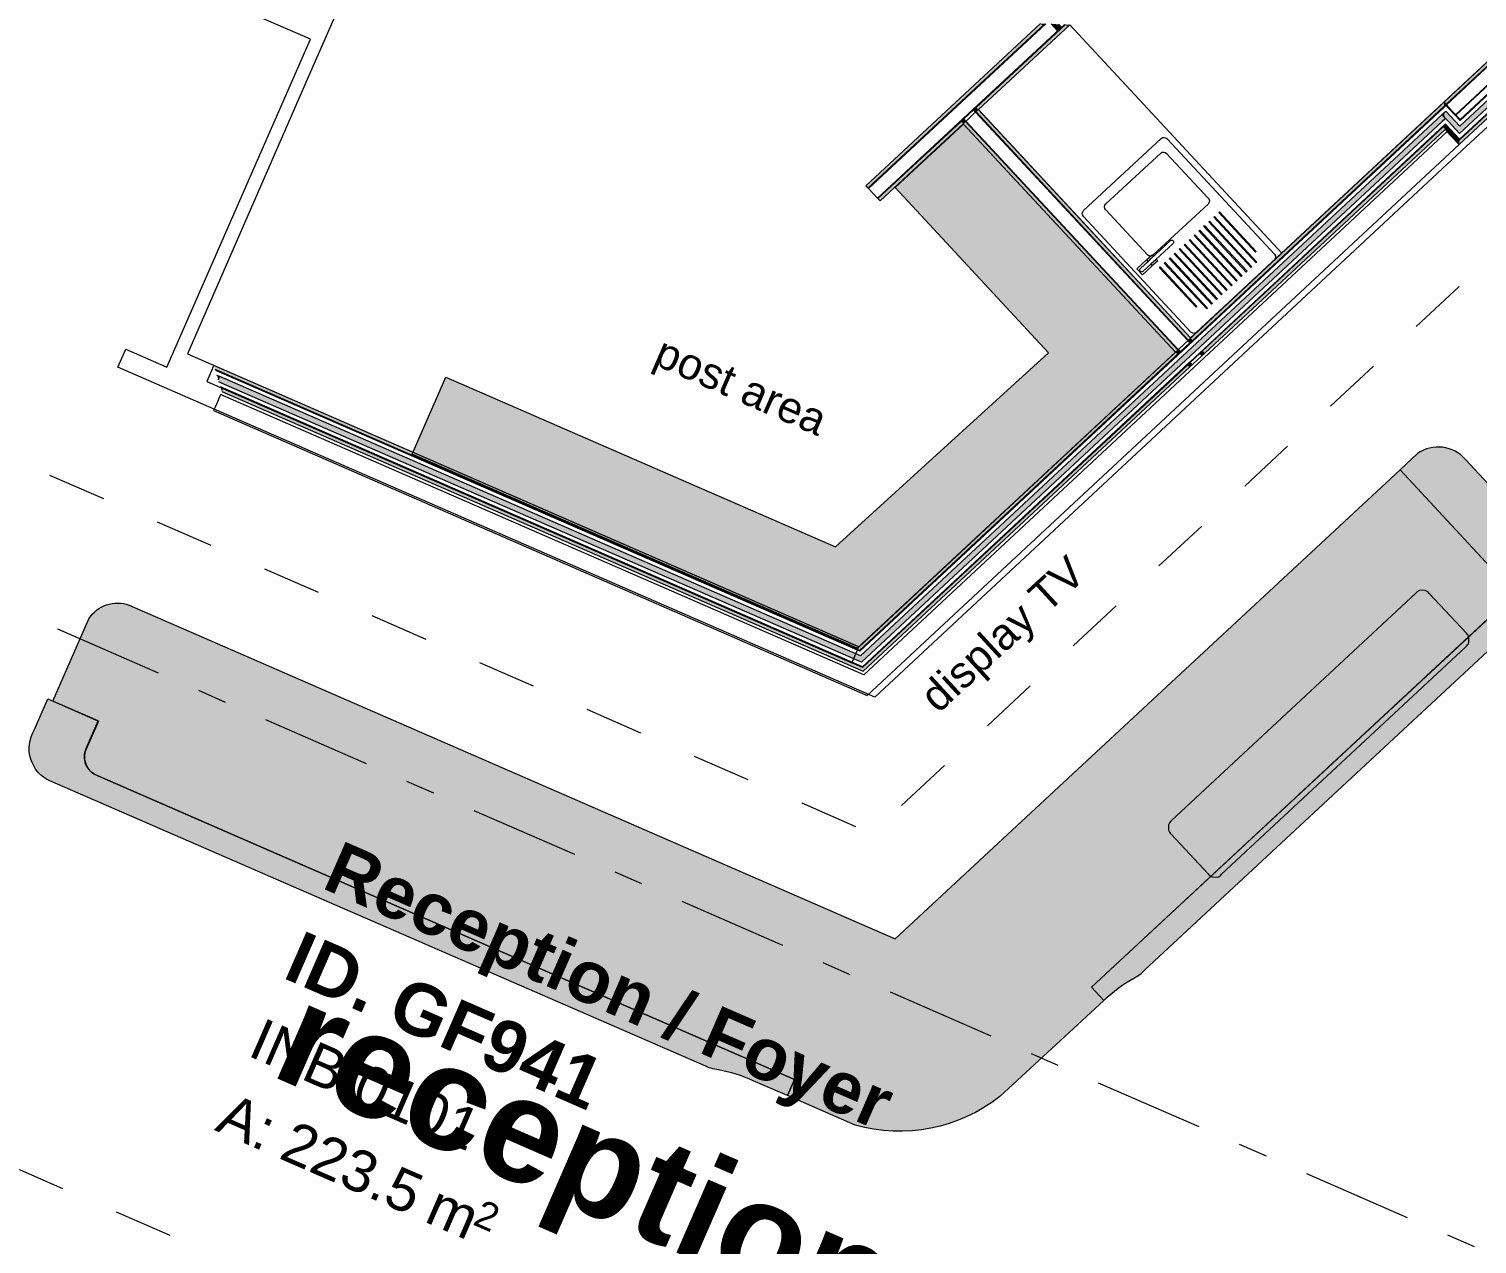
# Model space of a CAD drawing. Header units: millimetres. Extents: x -99530 to 1067232, y -97212 to 137997.
# Drawn here: x -16726 to -9752, y -25093 to -19242 of the extents above; entities that cross this region are included whole.
import ezdxf
from ezdxf.enums import TextEntityAlignment as Align

# ---------------------------------------------------------------- set-up
doc = ezdxf.new("R2010")
doc.units = ezdxf.units.MM
doc.header["$MEASUREMENT"] = 0
doc.linetypes.add('Dashed', pattern=[564.444447, 282.222223, -282.222223])
doc.linetypes.add('Double Dashed', pattern=[1093.611073, 529.166651, -211.666656, 141.111112, -211.666656])
for name, color, linetype in [('A-25-M_Wall_Int', 7, 'Continuous'), ('A-95-MC_Marker_Section_P2.Marker', 7, 'Continuous'), ('New_A-05-M_Gross_Int_Circulation', 7, 'Continuous'), ('New_A-05-M_Gross_Int_Pooled_Spaces', 7, 'Continuous'), ('New_A-15-MG_Structural_Grid_Phase_2', 7, 'Continuous'), ('New_A-25-M_Wall_Int', 7, 'Continuous'), ('New_A-35-M_FFE_Sanitary', 7, 'Continuous'), ('New_A-95-D_Dim_Grid.Dim', 7, 'Continuous')]:
    doc.layers.add(name, color=color, linetype=linetype)
for name, color, linetype, lineweight in [('A-25-M_Wall_Int_Pen_No__1', 7, 'Continuous', 13), ('A-25-M_Wall_Int_Pen_No__87', 8, 'Continuous', 20), ('A-95-MC_Marker_Section_P2.Marker_Pen_No__1', 7, 'Continuous', 13), ('New_A-25-M_Wall_Int_Pen_No__1', 7, 'Continuous', 13), ('New_A-35-M_FFE_Fixed_Pen_No__1', 7, 'Continuous', 13), ('New_A-35-M_FFE_Fixed_Pen_No__99', 255, 'Continuous', 13), ('New_A-35-M_FFE_Sanitary_Pen_No__4', 7, 'Continuous', 20), ('New_A-95-D_Dim_Grid.Dim_Pen_No__4', 7, 'Continuous', 20), ('New_A-95-H_Fill_Plan.Fill#1_Pen_No__19', 255, 'Continuous', 0), ('New_A-95-P_Drawing_Pen_No__1', 7, 'Continuous', 13), ('New_A-95-P_Text_1_50_GA_Pen_No__1', 7, 'Continuous', 13), ('New_ArchiCAD Zone Stamps_Pen_No__6', 7, 'Continuous', 35), ('New_ArchiCAD Zone Stamps_Pen_No__9', 7, 'Continuous', 13)]:
    doc.layers.add(name, color=color, linetype=linetype, lineweight=lineweight)
for name, color, linetype, lineweight, true_color in [('A-25-M_Wall_Int_Pen_No__107', 7, 'Continuous', 15, 0xa6a6a6), ('New_A-05-M_Gross_Int_Circulation_Pen_No__74', 7, 'Continuous', 20, 0x606060), ('New_A-05-M_Gross_Int_Pooled_Spaces_Pen_No__74', 7, 'Continuous', 20, 0x606060), ('New_A-15-MG_Structural_Grid_Phase_2_Pen_No__222', 7, 'Continuous', 13, 0x65af33), ('New_A-25-M_Wall_Int_Pen_No__107', 7, 'Continuous', 15, 0xa6a6a6), ('New_A-95-H_Fill_Plan.Fill#1_Pen_No__61', 7, 'Continuous', 20, 0x6a6a6a), ('New_A-95-P_Text_1_50_GA_Pen_No__61', 7, 'Continuous', 20, 0x6a6a6a)]:
    doc.layers.add(name, color=color, linetype=linetype, lineweight=lineweight, true_color=true_color)
doc.styles.add('GENERATED_STYLE_1', font='')
doc.styles.add('GENERATED_STYLE_2', font='')
doc.styles.add('GENERATED_STYLE_3', font='')
doc.styles.add('GENERATED_STYLE_4', font='')
doc.styles.get('GENERATED_STYLE_1').set_extended_font_data('Arial', bold=True)
doc.styles.get('GENERATED_STYLE_2').set_extended_font_data('Swis721 BT', bold=True)
doc.styles.get('GENERATED_STYLE_3').set_extended_font_data('Arial')
doc.styles.get('GENERATED_STYLE_4').set_extended_font_data('Swis721 BT')
doc.dimstyles.new('GENERATED_STYLE__5', dxfattribs={"dimtxt": 300, "dimasz": 95, "dimexe": 0.18, "dimexo": 0, "dimgap": 0.09, "dimtad": 1, "dimdec": 0, "dimzin": 0, "dimdsep": 46, "dimtxsty": 'GENERATED_STYLE_4', "dimblk": 'ARROWHEAD_2', "dimblk1": 'ARROWHEAD_2', "dimblk2": 'ARROWHEAD_2', "dimcen": 0.09, "dimclrd": 7, "dimclre": 7, "dimclrt": 7, "dimadec": 0, "dimazin": 0, "dimtfac": 1, "dimtdec": 4, "dimtmove": 0, "dimatfit": 3, "dimfxl": 1, "dimtolj": 1, "dimtzin": 0, "dimarcsym": 0})

# ---------------------------------------------------------------- blocks, each defined once
blk = doc.blocks.new('Reception _ Foyer_INB 0101_83_2', base_point=(-14362.8, -24718.3))
at = {"layer": 'New_A-05-M_Gross_Int_Circulation_Pen_No__74', "linetype": 'Continuous'}
for p, q in [((-7323.2, -17498.7), (-9801.7, -19806.1)), ((-15370, -19290.5), (-17315.8, -18445.6)), ((-16061.1, -20870.3), (-15370, -19290.5)), ((-9801.7, -19806.1), (-12651.7, -22459.5)), ((-16297.1, -20869.9), (-16259.6, -20783.7)), ((-16259.6, -20783.7), (-16061.1, -20870.3)), ((-12651.7, -22459.5), (-16297.1, -20869.9))]:
    blk.add_line(p, q, dxfattribs=at)
at = {"layer": 'New_ArchiCAD Zone Stamps_Pen_No__6'}
for tag, height, style, p in [('ROOM_NAME', 250, 'GENERATED_STYLE_1', (-15222, -23147.2)), ('zoneNameLine2', 250, 'GENERATED_STYLE_1', (-15410.4, -23579.3)), ('ROOM_NUMBER', 200, 'GENERATED_STYLE_3', (-15598.9, -24000)), ('measuredAreaCode', 200, 'GENERATED_STYLE_3', (-15755.9, -24360.1)), ('DUMMY_649', 200, 'GENERATED_STYLE_3', (-15448.5, -24494.2)), ('DUMMY_650', 200, 'GENERATED_STYLE_3', (-14819.3, -24768.5)), ('DUMMY_651', 133.3, 'GENERATED_STYLE_3', (-14540, -24875.1))]:
    blk.add_attdef(tag, text='', height=height, rotation=336.44041, dxfattribs=dict(at, style=style)).set_placement(p, align=Align.TOP_LEFT)
blk = doc.blocks.new('Pooled School Office_INB 0103_95_2', base_point=(-10644.5, -16459))
at = {"layer": 'New_A-05-M_Gross_Int_Pooled_Spaces_Pen_No__74', "linetype": 'Continuous'}
for p, q in [((-14178.2, -16717.5), (-15358.3, -19423.1)), ((-12727.8, -22216.9), (-7343.2, -17203.9)), ((-15358.2, -19423.1), (-15961.6, -20806.8)), ((-15358.3, -19423.1), (-15358.2, -19423.1)), ((-15961.6, -20806.8), (-12727.8, -22216.9))]:
    blk.add_line(p, q, dxfattribs=at)
at = {"layer": 'New_ArchiCAD Zone Stamps_Pen_No__9'}
for tag, height, style, p in [('ROOM_NAME', 250, 'GENERATED_STYLE_1', (-11765.5, -14773.7)), ('zoneNameLine2', 250, 'GENERATED_STYLE_1', (-11954, -15205.8)), ('ROOM_NUMBER', 200, 'GENERATED_STYLE_3', (-12142.4, -15626.6)), ('measuredAreaCode', 200, 'GENERATED_STYLE_3', (-12299.4, -15986.7)), ('DUMMY_649', 200, 'GENERATED_STYLE_3', (-11992, -16120.7)), ('DUMMY_650', 200, 'GENERATED_STYLE_3', (-11502.7, -16334.1)), ('DUMMY_651', 133.3, 'GENERATED_STYLE_3', (-11223.4, -16440.6))]:
    blk.add_attdef(tag, text='', height=height, rotation=336.44041, dxfattribs=dict(at, style=style)).set_placement(p, align=Align.TOP_LEFT)
blk = doc.blocks.new('*X1182')
at = {"layer": 'New_A-25-M_Wall_Int_Pen_No__107', "linetype": 'Continuous'}
blk.add_hatch(color=256, dxfattribs=at).paths.add_polyline_path([(-7411.9, -17453.9), (-9834.6, -19709.4), (-9835.9, -19744.8), (-7391, -17468.6)])
blk = doc.blocks.new('Wall_352_2', base_point=(-7359.4, -17491.1))
at = {"layer": 'New_A-25-M_Wall_Int_Pen_No__107', "linetype": 'Continuous'}
blk.add_hatch(color=256, dxfattribs=at).paths.add_polyline_path([(-7371.9, -17482.2), (-9837, -19777.3), (-9837.8, -19798.5), (-7359.4, -17491.1)])
at = {"layer": 'New_A-25-M_Wall_Int_Pen_No__107', "linetype": 'Continuous', "lineweight": 0, "true_color": 0x535353}
for points in [[(-7374.4, -17480.4), (-9836.9, -19773), (-9837, -19777.3), (-7371.9, -17482.2)], [(-7430.2, -17440.9), (-9833.5, -19678.3), (-9833.6, -19682.6), (-7427.7, -17442.7)]]:
    blk.add_hatch(color=251, dxfattribs=at).paths.add_polyline_path(points)
at = {"layer": 'New_A-25-M_Wall_Int_Pen_No__1', "linetype": 'Continuous'}
for p, q in [((-7371.9, -17482.2), (-9837, -19777.3)), ((-7374.4, -17480.4), (-9836.9, -19773)), ((-7391, -17468.6), (-9835.9, -19744.8)), ((-7411.9, -17453.9), (-9834.6, -19709.4)), ((-7427.7, -17442.7), (-9833.6, -19682.6))]:
    blk.add_line(p, q, dxfattribs=at)
at = {"layer": 'New_A-25-M_Wall_Int_Pen_No__1', "linetype": 'Continuous', "flags": 128}
for points in [[(-9837.8, -19798.5), (-7359.4, -17491.1)], [(-7430.2, -17440.9), (-9833.5, -19678.3)]]:
    blk.add_lwpolyline(points, dxfattribs=at)
at = {"layer": 'New_A-25-M_Wall_Int', "color": 250, "lineweight": 50, "true_color": 0x2a2a2a}
blk.add_blockref('*X1182', (0, 0), dxfattribs=at)
blk = doc.blocks.new('Wall_355_2', base_point=(-11136.4, -20870.8))
at = {"layer": 'New_A-25-M_Wall_Int_Pen_No__107', "linetype": 'Continuous', "lineweight": 0, "true_color": 0x535353}
for points in [[(-11142.1, -20739.9), (-12164.4, -19640.3), (-12166.6, -19642.3), (-11144.3, -20741.9)], [(-11191.2, -20785.5), (-12213.5, -19685.9), (-12215.7, -19688), (-11193.3, -20787.6)]]:
    blk.add_hatch(color=251, dxfattribs=at).paths.add_polyline_path(points)
at = {"layer": 'New_A-25-M_Wall_Int_Pen_No__107', "linetype": 'Continuous'}
for points in [[(-11131.1, -20729.7), (-12153.5, -19630.1), (-12164.4, -19640.3), (-11142.1, -20739.9)], [(-11193.3, -20787.6), (-12215.7, -19688), (-12226.7, -19698.2), (-11204.3, -20797.8)]]:
    blk.add_hatch(color=256, dxfattribs=at).paths.add_polyline_path(points)
at = {"layer": 'New_A-25-M_Wall_Int_Pen_No__1', "linetype": 'Continuous'}
for p, q in [((-11144.3, -20741.9), (-12166.6, -19642.3)), ((-11142.1, -20739.9), (-12164.4, -19640.3)), ((-11193.3, -20787.6), (-12215.7, -19688)), ((-11191.2, -20785.5), (-12213.5, -19685.9))]:
    blk.add_line(p, q, dxfattribs=at)
at = {"layer": 'New_A-25-M_Wall_Int_Pen_No__1', "linetype": 'Continuous', "flags": 128}
for points in [[(-12153.5, -19630.1), (-12226.7, -19698.2)], [(-11131.1, -20729.7), (-12153.5, -19630.1)], [(-12226.7, -19698.2), (-11204.3, -20797.8)], [(-11136.4, -20870.8), (-11063.2, -20802.7)]]:
    blk.add_lwpolyline(points, dxfattribs=at)
blk = doc.blocks.new('*X1233')
at = {"layer": 'New_A-25-M_Wall_Int_Pen_No__107', "linetype": 'Continuous'}
blk.add_hatch(color=256, dxfattribs=at).paths.add_polyline_path([(-11771.4, -19250.8), (-11753.1, -19233.8), (-11766.7, -19219.1), (-11802, -19217.8)])
blk = doc.blocks.new('Wall_386_2', base_point=(-12626.5, -20069.7))
at = {"layer": 'New_A-25-M_Wall_Int_Pen_No__107', "linetype": 'Continuous'}
for points in [[(-11854.3, -19215.9), (-11854.4, -19215.9), (-12694.5, -19996.4), (-12684.3, -20007.4), (-11844.1, -19226.9)], [(-12153.4, -19630.2), (-11724, -19231.3), (-11734.2, -19220.3), (-12163.6, -19619.2)], [(-11844.1, -19226.9), (-11833.2, -19216.7), (-11854.3, -19215.9)], [(-11734.2, -19220.3), (-11724, -19231.3), (-11713, -19221.1)], [(-12164.4, -19640.4), (-12153.4, -19630.2), (-12163.6, -19619.2), (-12174.6, -19629.4)], [(-12236.8, -19687.3), (-12636.7, -20058.7), (-12626.5, -20069.7), (-12226.6, -19698.2)], [(-12226.6, -19698.2), (-12215.6, -19688), (-12225.9, -19677), (-12236.8, -19687.3)]]:
    blk.add_hatch(color=256, dxfattribs=at).paths.add_polyline_path(points)
at = {"layer": 'New_A-25-M_Wall_Int_Pen_No__107', "linetype": 'Continuous', "lineweight": 0, "true_color": 0x535353}
for points in [[(-11833.1, -19216.7), (-11833.2, -19216.7), (-12684.3, -20007.4), (-12682.3, -20009.6), (-11831.1, -19218.9)], [(-12223.7, -19675), (-11736.4, -19222.3), (-11738.5, -19220.2), (-12225.7, -19672.8)], [(-11831.1, -19218.9), (-11828.9, -19216.8), (-11833.1, -19216.7)], [(-11736.4, -19222.3), (-11734.2, -19220.3), (-11738.5, -19220.2)], [(-12166.6, -19642.4), (-12164.4, -19640.4), (-12174.6, -19629.4), (-12176.8, -19631.4)], [(-12227.9, -19674.9), (-12638.7, -20056.5), (-12636.7, -20058.7), (-12225.9, -19677)], [(-12225.9, -19677), (-12223.7, -19675), (-12225.7, -19672.8), (-12227.9, -19674.9)], [(-12215.6, -19688), (-12213.4, -19686), (-12223.7, -19675), (-12225.9, -19677)]]:
    blk.add_hatch(color=251, dxfattribs=at).paths.add_polyline_path(points)
at = {"layer": 'New_A-25-M_Wall_Int_Pen_No__1', "linetype": 'Continuous'}
for p, q in [((-11833.2, -19216.7), (-12684.3, -20007.4)), ((-11828.9, -19216.8), (-12682.3, -20009.6)), ((-11738.5, -19220.2), (-12225.7, -19672.8)), ((-11734.2, -19220.3), (-12163.6, -19619.2)), ((-11771.4, -19250.8), (-11802, -19217.8)), ((-11753.1, -19233.8), (-11766.7, -19219.1)), ((-12176.8, -19631.4), (-12223.7, -19675)), ((-12166.6, -19642.4), (-12176.8, -19631.4)), ((-12163.6, -19619.2), (-12174.6, -19629.4)), ((-12164.4, -19640.4), (-12174.6, -19629.4)), ((-12227.9, -19674.9), (-12638.7, -20056.5)), ((-12236.8, -19687.3), (-12636.7, -20058.7)), ((-12225.9, -19677), (-12236.8, -19687.3)), ((-12225.7, -19672.8), (-12227.9, -19674.9)), ((-12225.9, -19677), (-12215.6, -19688)), ((-12213.4, -19686), (-12223.7, -19675))]:
    blk.add_line(p, q, dxfattribs=at)
at = {"layer": 'New_A-25-M_Wall_Int_Pen_No__1', "linetype": 'Continuous', "flags": 128}
for points in [[(-11854.4, -19215.9), (-12694.5, -19996.4)], [(-12153.4, -19630.2), (-11713, -19221.1)], [(-12626.5, -20069.7), (-12226.6, -19698.2)], [(-12694.5, -19996.4), (-12684.3, -20007.4)], [(-12684.3, -20007.4), (-12682.3, -20009.6)], [(-12682.3, -20009.6), (-12638.7, -20056.5)], [(-12638.7, -20056.5), (-12636.7, -20058.7)], [(-12636.7, -20058.7), (-12626.5, -20069.7)]]:
    blk.add_lwpolyline(points, dxfattribs=at)
at = {"layer": 'New_A-25-M_Wall_Int', "color": 250, "lineweight": 50, "true_color": 0x2a2a2a}
blk.add_blockref('*X1233', (0, 0), dxfattribs=at)
blk = doc.blocks.new('*X1324')
at = {"layer": 'A-25-M_Wall_Int_Pen_No__107', "linetype": 'Continuous'}
blk.add_hatch(color=256, dxfattribs=at).paths.add_polyline_path([(-9909.3, -19644.3), (-9908.3, -19667), (-9835.9, -19744.8), (-9834.6, -19709.4), (-9901.8, -19637.3)])
blk = doc.blocks.new('*X1325')
at = {"layer": 'A-25-M_Wall_Int_Pen_No__107', "linetype": 'Continuous'}
blk.add_hatch(color=256, dxfattribs=at).paths.add_polyline_path([(-9903, -19672.6), (-9908.3, -19667), (-9907.8, -19677.1)])
blk = doc.blocks.new('Wall_459_2', base_point=(-9837.8, -19798.5))
at = {"layer": 'A-25-M_Wall_Int_Pen_No__107', "linetype": 'Continuous', "lineweight": 0, "true_color": 0x535353}
for points in [[(-9903.5, -19607.5), (-9901.5, -19609.7), (-9899.3, -19607.6), (-9901.3, -19605.4)], [(-9901.5, -19609.7), (-9833.6, -19682.6), (-9833.5, -19678.3), (-9899.3, -19607.6)], [(-9906.7, -19702), (-9906.7, -19702.4), (-9904.9, -19704.4), (-9902.7, -19702.3), (-9904.7, -19700.1)], [(-9904.9, -19704.4), (-9837, -19777.3), (-9836.9, -19773), (-9902.7, -19702.3)]]:
    blk.add_hatch(color=251, dxfattribs=at).paths.add_polyline_path(points)
at = {"layer": 'A-25-M_Wall_Int_Pen_No__107', "linetype": 'Continuous'}
for points in [[(-9906.5, -19705.9), (-9905.6, -19725.6), (-9894.6, -19715.4), (-9904.9, -19704.4)], [(-9894.6, -19715.4), (-9905.6, -19725.6), (-9837.8, -19798.5), (-9837, -19777.3)]]:
    blk.add_hatch(color=256, dxfattribs=at).paths.add_polyline_path(points)
at = {"layer": 'New_A-25-M_Wall_Int_Pen_No__107', "linetype": 'Continuous'}
for points in [[(-9911.5, -19594.5), (-9911.3, -19599.1), (-9903.5, -19607.5), (-9901.3, -19605.4)], [(-9903.5, -19607.5), (-9911.3, -19599.1), (-9910.6, -19614.1)]]:
    blk.add_hatch(color=256, dxfattribs=at).paths.add_polyline_path(points)
at = {"layer": 'New_A-25-M_Wall_Int_Pen_No__107', "linetype": 'Continuous', "lineweight": 0, "true_color": 0x535353}
for points in [[(-9910.6, -19614.1), (-9910.5, -19618.1), (-9901.5, -19609.7), (-9903.5, -19607.5)], [(-9904.9, -19704.4), (-9906.7, -19702.4), (-9906.5, -19705.9)]]:
    blk.add_hatch(color=251, dxfattribs=at).paths.add_polyline_path(points)
at = {"layer": 'A-25-M_Wall_Int_Pen_No__1', "linetype": 'Continuous'}
for p, q in [((-9834.6, -19709.4), (-9901.8, -19637.3)), ((-9887.8, -19624.3), (-9901.5, -19609.7)), ((-9833.6, -19682.6), (-9887.8, -19624.3)), ((-9903, -19672.6), (-9908.3, -19667)), ((-9894.6, -19715.4), (-9904.9, -19704.4)), ((-9902.7, -19702.3), (-9904.7, -19700.1)), ((-9890.1, -19686.5), (-9903, -19672.6)), ((-9836.9, -19773), (-9902.7, -19702.3)), ((-9837, -19777.3), (-9894.6, -19715.4)), ((-9835.9, -19744.8), (-9890.1, -19686.5))]:
    blk.add_line(p, q, dxfattribs=at)
at = {"layer": 'A-25-M_Wall_Int_Pen_No__1', "linetype": 'Continuous', "flags": 128}
for points in [[(-9911.5, -19594.5), (-9901.3, -19605.4)], [(-9833.5, -19678.3), (-9901.3, -19605.4)], [(-9905.6, -19725.6), (-9837.8, -19798.5)]]:
    blk.add_lwpolyline(points, dxfattribs=at)
at = {"layer": 'New_A-25-M_Wall_Int_Pen_No__1', "linetype": 'Continuous'}
for p, q in [((-9910.6, -19614.1), (-9903.5, -19607.5)), ((-9910.5, -19618.1), (-9901.5, -19609.7)), ((-9909.3, -19644.3), (-9901.8, -19637.3)), ((-9903.5, -19607.5), (-9901.3, -19605.4)), ((-9907.8, -19677.1), (-9903, -19672.6)), ((-9906.7, -19702), (-9904.7, -19700.1)), ((-9906.5, -19705.9), (-9904.9, -19704.4))]:
    blk.add_line(p, q, dxfattribs=at)
at = {"layer": 'A-25-M_Wall_Int', "color": 250, "lineweight": 50, "true_color": 0x2a2a2a}
for name in ['*X1324', '*X1325']:
    blk.add_blockref(name, (0, 0), dxfattribs=at)
blk = doc.blocks.new('Wall_460_2', base_point=(-9911.5, -19594.5))
at = {"layer": 'A-25-M_Wall_Int_Pen_No__107', "linetype": 'Continuous'}
blk.add_hatch(color=256, dxfattribs=at).paths.add_polyline_path([(-9901.3, -19605.4), (-7358.3, -17238.4), (-7343.3, -17203.9), (-9911.5, -19594.5)])
at = {"layer": 'A-25-M_Wall_Int_Pen_No__107', "linetype": 'Continuous', "lineweight": 0, "true_color": 0x535353}
for points in [[(-9899.3, -19607.6), (-7361.3, -17245.3), (-7358.3, -17238.4), (-9901.3, -19605.4)], [(-9853.6, -19656.7), (-7428.5, -17399.4), (-7425.5, -17392.5), (-9855.7, -19654.5)]]:
    blk.add_hatch(color=251, dxfattribs=at).paths.add_polyline_path(points)
at = {"layer": 'A-25-M_Wall_Int_Pen_No__1', "linetype": 'Continuous'}
for p, q in [((-9901.3, -19605.4), (-7358.3, -17238.4)), ((-9899.3, -19607.6), (-7361.3, -17245.3)), ((-9855.7, -19654.5), (-7425.5, -17392.5))]:
    blk.add_line(p, q, dxfattribs=at)
at = {"layer": 'A-25-M_Wall_Int_Pen_No__1', "linetype": 'Continuous', "flags": 128}
for points in [[(-7343.3, -17203.9), (-9911.5, -19594.5)], [(-9853.6, -19656.7), (-7428.5, -17399.4)], [(-9901.3, -19605.4), (-9911.5, -19594.5)], [(-9899.3, -19607.6), (-9901.3, -19605.4)], [(-9855.7, -19654.5), (-9899.3, -19607.6)], [(-9853.6, -19656.7), (-9855.7, -19654.5)]]:
    blk.add_lwpolyline(points, dxfattribs=at)
blk = doc.blocks.new('Wall_461_2', base_point=(-15836.6, -21079.4))
at = {"layer": 'A-25-M_Wall_Int_Pen_No__87', "linetype": 'Continuous', "flags": 128}
for points in [[(-15821.4, -21044.6), (-15829.4, -21062.9)], [(-15811.4, -21021.7), (-15821.4, -21044.6)], [(-15803.8, -21004.3), (-15811.4, -21021.7)], [(-15802.6, -21001.5), (-15803.8, -21004.3)], [(-12705.4, -22352.1), (-15802.6, -21001.5)], [(-15830.6, -21065.7), (-15836.6, -21079.4)], [(-15836.6, -21079.4), (-12688.3, -22452.3)], [(-15829.4, -21062.9), (-15830.6, -21065.7)]]:
    blk.add_lwpolyline(points, dxfattribs=at)
blk = doc.blocks.new('Wall_462_2', base_point=(-12688.3, -22452.3))
at = {"layer": 'A-25-M_Wall_Int_Pen_No__87', "linetype": 'Continuous', "flags": 128}
for points in [[(-9895.7, -19736.2), (-12705.4, -22352.1)], [(-12688.3, -22452.3), (-9837.8, -19798.5)], [(-9895.7, -19736.2), (-9893.7, -19738.4)], [(-9893.7, -19738.4), (-9880.7, -19752.4)], [(-9880.7, -19752.4), (-9863.7, -19770.7)], [(-9863.7, -19770.7), (-9850.1, -19785.3)], [(-9850.1, -19785.3), (-9848, -19787.5)], [(-9848, -19787.5), (-9837.8, -19798.5)]]:
    blk.add_lwpolyline(points, dxfattribs=at)
blk = doc.blocks.new('Wall_463_2', base_point=(-15834.6, -20862.1))
at = {"layer": 'A-25-M_Wall_Int_Pen_No__87', "linetype": 'Continuous', "flags": 128}
for points in [[(-15867.3, -20937.3), (-15841.8, -20878.6)], [(-15841.8, -20878.6), (-15840.6, -20875.9)], [(-15840.6, -20875.9), (-15834.6, -20862.1)], [(-12728.6, -22216.5), (-15834.6, -20862.1)], [(-15868.5, -20940.1), (-15867.3, -20937.3)], [(-15868.5, -20940.1), (-12762.5, -22294.4)], [(-12761.3, -22291.7), (-12735.8, -22233)], [(-12735.8, -22233), (-12734.6, -22230.3)], [(-12734.6, -22230.3), (-12728.6, -22216.5)], [(-12762.5, -22294.4), (-12761.3, -22291.7)]]:
    blk.add_lwpolyline(points, dxfattribs=at)
blk = doc.blocks.new('Cabinet Base Triple Door 19')
at = {"layer": 'New_A-35-M_FFE_Sanitary_Pen_No__4', "linetype": 'Continuous'}
for p, q in [((0, 600), (1500, 600)), ((700, 560), (700, 50)), ((1480, 580), (720, 580)), ((1120, 564), (1080, 564)), ((1080, 564), (1080, 499)), ((1120, 499), (1120, 564)), ((1500, 50), (1500, 560)), ((1080, 499), (1091, 499)), ((1091, 498), (1080.3, 498)), ((1080.3, 498), (1080.3, 463)), ((1091, 550), (1091, 352.1)), ((1091, 499), (1091, 550)), ((1091, 463), (1091, 498)), ((1109, 352.2), (1109, 550)), ((1109, 550), (1109, 499)), ((1109, 499), (1120, 499)), ((1119.7, 498), (1109, 498)), ((1109, 498), (1109, 463)), ((1119.7, 463), (1119.7, 498)), ((750, 460), (750, 100)), ((1065, 480), (770, 480)), ((1080.3, 463), (1091, 463)), ((1085, 100), (1085, 460)), ((1109, 463), (1119.7, 463)), ((1410, 480), (1150, 480)), ((1150, 480), (1150, 475)), ((1150, 475), (1410, 475)), ((1450, 447.5), (1150, 447.5)), ((1150, 447.5), (1150, 442.5)), ((1150, 442.5), (1450, 442.5)), ((1410, 475), (1410, 480)), ((1450, 442.5), (1450, 447.5)), ((1450, 415), (1150, 415)), ((1150, 415), (1150, 410)), ((1150, 410), (1450, 410)), ((1450, 382.5), (1150, 382.5)), ((1150, 382.5), (1150, 377.5)), ((1150, 377.5), (1450, 377.5)), ((1450, 350), (1150, 350)), ((1150, 350), (1150, 345)), ((1450, 410), (1450, 415)), ((1450, 377.5), (1450, 382.5)), ((1450, 345), (1450, 350)), ((1150, 345), (1450, 345)), ((1450, 317.5), (1150, 317.5)), ((1150, 317.5), (1150, 312.5)), ((1150, 312.5), (1450, 312.5)), ((1450, 285), (1150, 285)), ((1150, 285), (1150, 280)), ((1150, 280), (1450, 280)), ((1450, 312.5), (1450, 317.5)), ((1450, 280), (1450, 285)), ((1450, 252.5), (1150, 252.5)), ((1150, 252.5), (1150, 247.5)), ((1150, 247.5), (1450, 247.5)), ((1450, 220), (1150, 220)), ((1150, 220), (1150, 215)), ((1150, 215), (1450, 215)), ((1450, 247.5), (1450, 252.5)), ((1450, 215), (1450, 220)), ((1450, 187.5), (1150, 187.5)), ((1150, 187.5), (1150, 182.5)), ((1150, 182.5), (1450, 182.5)), ((1450, 155), (1150, 155)), ((1150, 155), (1150, 150)), ((1150, 150), (1450, 150)), ((1450, 182.5), (1450, 187.5)), ((1450, 150), (1450, 155)), ((770, 80), (1065, 80)), ((1450, 122.5), (1150, 122.5)), ((1150, 122.5), (1150, 117.5)), ((1150, 117.5), (1450, 117.5)), ((1410, 90), (1150, 90)), ((1150, 90), (1150, 85)), ((1150, 85), (1410, 85)), ((1410, 85), (1410, 90)), ((1450, 117.5), (1450, 122.5)), ((0, 0), (1500, 0)), ((720, 30), (1480, 30))]:
    blk.add_line(p, q, dxfattribs=at)
for centre, radius, start, end in [((720, 560), 20, 90, 180), ((1100, 550), 9, 0, 180), ((1100, 550), 9, 0, 180), ((1480, 560), 20, 0, 90), ((770, 460), 20, 90, 180), ((1065, 460), 20, 0, 90), ((1100, 352.1), 9, 180.14724, 0.14724), ((770, 100), 20, 180, 270), ((1065, 100), 20, 270, 0), ((720, 50), 20, 180, 270), ((1480, 50), 20, 270, 0)]:
    blk.add_arc(centre, radius, start, end, dxfattribs=at)
blk.add_point((770, 80), dxfattribs=at)
blk = doc.blocks.new('*D1488')
at = {"layer": 'New_A-95-D_Dim_Grid.Dim_Pen_No__4', "linetype": 'Continuous'}
for p, q in [((-19161.7, -13699.9), (-16228.8, -6973.8)), ((-19075.8, -13737.4), (-19247.7, -13662.5)), ((-19204.6, -13641.9), (-19118.9, -13758)), ((-21839.7, -19841.5), (-19161.7, -13699.9)), ((-21753.8, -19878.9), (-21925.7, -19804)), ((-21882.6, -19783.4), (-21796.9, -19899.5)), ((-23398.6, -23416.4), (-21839.7, -19841.5))]:
    blk.add_line(p, q, dxfattribs=at)
at = {"layer": 'New_A-95-D_Dim_Grid.Dim_Pen_No__4', "insert": (-20767.6, -17232.5), "char_height": 300, "attachment_point": 7, "rotation": 66.44041, "style": 'GENERATED_STYLE_4'}
blk.add_mtext('\\A1;{\\fSwis721 BT|b0|i0|c0|p34;6,700}', dxfattribs=at)
blk = doc.blocks.new('ARROWHEAD_2')
at = {"color": 0, "linetype": 'Continuous', "lineweight": 0}
for p, q in [((0, 0), (-1, 0)), ((-0.378, -0.655), (0.378, 0.655))]:
    blk.add_line(p, q, dxfattribs=at)
blk = doc.blocks.new('*X1506')
at = {"layer": 'New_A-25-M_Wall_Int_Pen_No__107', "linetype": 'Continuous'}
blk.add_hatch(color=256, dxfattribs=at).paths.add_polyline_path([(-15813.6, -20931.6), (-15810.7, -20941.3), (-12715.9, -22290.8), (-12720.9, -22261.3), (-15806.7, -20915.8)])
blk = doc.blocks.new('*X1507')
at = {"layer": 'New_A-25-M_Wall_Int_Pen_No__107', "linetype": 'Continuous'}
blk.add_hatch(color=256, dxfattribs=at).paths.add_polyline_path([(-15806.7, -20915.8), (-15820.2, -20909.9), (-15813.6, -20931.6)])
blk = doc.blocks.new('Wall_518_2', base_point=(-12808.4, -22290.8))
at = {"layer": 'A-25-M_Wall_Int_Pen_No__107', "linetype": 'Continuous', "lineweight": 0, "true_color": 0x535353}
blk.add_hatch(color=251, dxfattribs=at).paths.add_polyline_path([(-15803.2, -20965.3), (-15803.5, -20965.2), (-15803.3, -20965.6)])
at = {"layer": 'A-25-M_Wall_Int_Pen_No__107', "linetype": 'Continuous'}
blk.add_hatch(color=256, dxfattribs=at).paths.add_polyline_path([(-15790.6, -20974), (-15802.3, -20968.9), (-15796.6, -20987.8)])
at = {"layer": 'New_A-25-M_Wall_Int_Pen_No__107', "linetype": 'Continuous'}
for points in [[(-12728.6, -22216.5), (-15834.6, -20862.1), (-15828.9, -20881), (-12725.5, -22234.2)], [(-15790.6, -20974), (-15796.6, -20987.8), (-12708.4, -22334.4), (-12711.4, -22316.7)]]:
    blk.add_hatch(color=256, dxfattribs=at).paths.add_polyline_path(points)
at = {"layer": 'New_A-25-M_Wall_Int_Pen_No__107', "linetype": 'Continuous', "lineweight": 0, "true_color": 0x535353}
for points in [[(-12725.5, -22234.2), (-15828.9, -20881), (-15827.7, -20884.8), (-12724.9, -22237.7)], [(-15803.3, -20965.6), (-15802.3, -20968.9), (-12711.4, -22316.7), (-12712, -22313.2), (-15803.2, -20965.3)]]:
    blk.add_hatch(color=251, dxfattribs=at).paths.add_polyline_path(points)
at = {"layer": 'A-25-M_Wall_Int_Pen_No__1', "linetype": 'Continuous'}
blk.add_line((-15813.6, -20931.6), (-15806.7, -20915.8), dxfattribs=at)
at = {"layer": 'New_A-25-M_Wall_Int_Pen_No__1', "linetype": 'Continuous'}
for p, q in [((-12725.5, -22234.2), (-15828.9, -20881)), ((-15821.6, -20887.4), (-15827.7, -20884.8)), ((-12724.9, -22237.7), (-15821.6, -20887.4)), ((-15806.7, -20915.8), (-15820.2, -20909.9)), ((-12720.9, -22261.3), (-15806.7, -20915.8)), ((-15798.3, -20946.7), (-15810.7, -20941.3)), ((-15803.2, -20965.3), (-15803.5, -20965.2)), ((-12712, -22313.2), (-15803.2, -20965.3)), ((-15790.6, -20974), (-15802.3, -20968.9)), ((-12715.9, -22290.8), (-15798.3, -20946.7)), ((-12711.4, -22316.7), (-15790.6, -20974))]:
    blk.add_line(p, q, dxfattribs=at)
at = {"layer": 'New_A-25-M_Wall_Int_Pen_No__1', "linetype": 'Continuous', "flags": 128}
for points in [[(-12728.6, -22216.5), (-15834.6, -20862.1)], [(-15796.6, -20987.8), (-12708.4, -22334.4)]]:
    blk.add_lwpolyline(points, dxfattribs=at)
at = {"layer": 'New_A-25-M_Wall_Int', "color": 250, "lineweight": 50, "true_color": 0x2a2a2a}
for name in ['*X1507', '*X1506']:
    blk.add_blockref(name, (0, 0), dxfattribs=at)
blk = doc.blocks.new('*X1514')
at = {"layer": 'New_A-25-M_Wall_Int_Pen_No__107', "linetype": 'Continuous'}
blk.add_hatch(color=256, dxfattribs=at).paths.add_polyline_path([(-9908.3, -19667), (-9909.3, -19644.3), (-9920.1, -19654.3)])
blk = doc.blocks.new('*X1515')
at = {"layer": 'New_A-25-M_Wall_Int_Pen_No__107', "linetype": 'Continuous'}
blk.add_hatch(color=256, dxfattribs=at).paths.add_polyline_path([(-9920.1, -19654.3), (-12720.9, -22261.3), (-12715.9, -22290.8), (-9907.8, -19677.1), (-9908.3, -19667)])
blk = doc.blocks.new('Wall_521_2', base_point=(-9973.8, -19652.4))
at = {"layer": 'A-25-M_Wall_Int_Pen_No__107', "linetype": 'Continuous'}
blk.add_hatch(color=256, dxfattribs=at).paths.add_polyline_path([(-9905.6, -19725.6), (-9906.5, -19705.9), (-9915.8, -19714.6)])
at = {"layer": 'A-25-M_Wall_Int_Pen_No__107', "linetype": 'Continuous', "lineweight": 0, "true_color": 0x535353}
blk.add_hatch(color=251, dxfattribs=at).paths.add_polyline_path([(-9906.7, -19702.4), (-9906.7, -19702), (-9906.9, -19702.2)])
at = {"layer": 'New_A-25-M_Wall_Int_Pen_No__107', "linetype": 'Continuous'}
for points in [[(-11120.9, -20740.6), (-9910.6, -19614.1), (-9911.5, -19594.5), (-11131.1, -20729.7)], [(-11073.3, -20791.9), (-11063, -20802.9), (-9905.6, -19725.6), (-9915.8, -19714.6)], [(-11131.9, -20750.9), (-11120.9, -20740.6), (-11131.1, -20729.7), (-11142.1, -20739.9)], [(-11204.3, -20797.8), (-12728.6, -22216.5), (-12725.5, -22234.2), (-11194.1, -20808.8)], [(-11194.1, -20808.8), (-11183.1, -20798.5), (-11193.3, -20787.6), (-11204.3, -20797.8)], [(-11136.2, -20871), (-11125.3, -20860.8), (-11135.5, -20849.8), (-11146.5, -20860)], [(-11074, -20813.1), (-11063, -20802.9), (-11073.3, -20791.9), (-11084.2, -20802.1)], [(-11146.5, -20860), (-12711.4, -22316.7), (-12708.4, -22334.4), (-11136.2, -20871)]]:
    blk.add_hatch(color=256, dxfattribs=at).paths.add_polyline_path(points)
at = {"layer": 'New_A-25-M_Wall_Int_Pen_No__107', "linetype": 'Continuous', "lineweight": 0, "true_color": 0x535353}
for points in [[(-11129.9, -20753.1), (-9910.5, -19618.1), (-9910.6, -19614.1), (-11131.9, -20750.9)], [(-11133.3, -20847.8), (-9906.5, -19705.9), (-9906.7, -19702.4), (-9906.9, -19702.2), (-11135.3, -20845.6)], [(-11134.1, -20752.9), (-12725.5, -22234.2), (-12724.9, -22237.7), (-11132.1, -20755.1)], [(-11134.1, -20752.9), (-11131.9, -20750.9), (-11142.1, -20739.9), (-11144.3, -20741.9)], [(-11132.1, -20755.1), (-11129.9, -20753.1), (-11131.9, -20750.9), (-11134.1, -20752.9)], [(-11137.5, -20847.6), (-12712, -22313.2), (-12711.4, -22316.7), (-11135.5, -20849.8)], [(-11183.1, -20798.5), (-11180.9, -20796.5), (-11191.2, -20785.5), (-11193.3, -20787.6)], [(-11135.5, -20849.8), (-11133.3, -20847.8), (-11135.3, -20845.6), (-11137.5, -20847.6)], [(-11125.3, -20860.8), (-11123.1, -20858.8), (-11133.3, -20847.8), (-11135.5, -20849.8)], [(-11076.2, -20815.2), (-11074, -20813.1), (-11084.2, -20802.1), (-11086.4, -20804.2)]]:
    blk.add_hatch(color=251, dxfattribs=at).paths.add_polyline_path(points)
at = {"layer": 'A-25-M_Wall_Int_Pen_No__1', "linetype": 'Continuous'}
blk.add_line((-9908.3, -19667), (-9920.1, -19654.3), dxfattribs=at)
at = {"layer": 'New_A-25-M_Wall_Int_Pen_No__1', "linetype": 'Continuous'}
for p, q in [((-9915.4, -19622.6), (-12724.9, -22237.7)), ((-9920.1, -19654.3), (-12720.9, -22261.3)), ((-9910.6, -19614.1), (-11131.9, -20750.9)), ((-9909.3, -19644.3), (-9920.1, -19654.3)), ((-9910.5, -19618.1), (-9915.4, -19622.6)), ((-9917.7, -19686.2), (-12715.9, -22290.8)), ((-9906.9, -19702.2), (-11135.3, -20845.6)), ((-9915.8, -19714.6), (-11073.3, -20791.9)), ((-9907.8, -19677.1), (-9917.7, -19686.2)), ((-9906.5, -19705.9), (-9915.8, -19714.6)), ((-9906.7, -19702), (-9906.9, -19702.2)), ((-11134.1, -20752.9), (-12725.5, -22234.2)), ((-11144.3, -20741.9), (-11134.1, -20752.9)), ((-11131.9, -20750.9), (-11142.1, -20739.9)), ((-11137.5, -20847.6), (-12712, -22313.2)), ((-11193.3, -20787.6), (-11183.1, -20798.5)), ((-11191.2, -20785.5), (-11180.9, -20796.5)), ((-11135.5, -20849.8), (-11146.5, -20860)), ((-11135.3, -20845.6), (-11137.5, -20847.6)), ((-11135.5, -20849.8), (-11125.3, -20860.8)), ((-11086.4, -20804.2), (-11133.3, -20847.8)), ((-11123.1, -20858.8), (-11133.3, -20847.8)), ((-11076.2, -20815.2), (-11086.4, -20804.2)), ((-11073.3, -20791.9), (-11084.2, -20802.1)), ((-11074, -20813.1), (-11084.2, -20802.1)), ((-11146.5, -20860), (-12711.4, -22316.7))]:
    blk.add_line(p, q, dxfattribs=at)
at = {"layer": 'New_A-25-M_Wall_Int_Pen_No__1', "linetype": 'Continuous', "flags": 128}
for points in [[(-9911.5, -19594.5), (-11131.1, -20729.7)], [(-11063, -20802.9), (-9905.6, -19725.6)], [(-11204.3, -20797.8), (-12728.6, -22216.5)], [(-12708.4, -22334.4), (-11136.2, -20871)]]:
    blk.add_lwpolyline(points, dxfattribs=at)
at = {"layer": 'New_A-25-M_Wall_Int', "color": 250, "lineweight": 50, "true_color": 0x2a2a2a}
for name in ['*X1515', '*X1514']:
    blk.add_blockref(name, (0, 0), dxfattribs=at)
blk = doc.blocks.new('Standard grid marker_9')
at = {"layer": 'New_A-15-MG_Structural_Grid_Phase_2_Pen_No__222', "linetype": 'Double Dashed'}
blk.add_line((705.1, 0), (18281.2, 0), dxfattribs=at)
at = {"layer": 'New_A-15-MG_Structural_Grid_Phase_2_Pen_No__222', "style": 'GENERATED_STYLE_4'}
for tag, p in [('AC_MarkerText_1_0', (-500, 43.4)), ('AC_MarkerText_1_1', (19486.3, 43.4))]:
    blk.add_attdef(tag, text='', height=350, rotation=180, dxfattribs=at).set_placement(p, align=Align.MIDDLE_CENTER)
blk = doc.blocks.new('*D1570')
at = {"layer": 'New_A-95-D_Dim_Grid.Dim_Pen_No__4', "linetype": 'Continuous'}
for p, q in [((-15183.8, -14475.3), (-15258.8, -14647.1)), ((-15163.2, -14518.3), (-15279.4, -14604.1)), ((-15221.3, -14561.2), (-15277.3, -14536.8)), ((-3725.1, -19574.1), (-15221.3, -14561.2)), ((-3783.1, -19617), (-3667, -19531.3))]:
    blk.add_line(p, q, dxfattribs=at)
at = {"layer": 'New_A-95-D_Dim_Grid.Dim_Pen_No__4', "insert": (-10042.9, -16753.8), "char_height": 300, "attachment_point": 7, "rotation": 336.44041, "style": 'GENERATED_STYLE_4'}
blk.add_mtext('\\A1;{\\fSwis721 BT|b0|i0|c0|p34;12,542}', dxfattribs=at)
blk = doc.blocks.new('Cutting Plane_4_2', base_point=(-25330.5, -21002.6))
at = {"layer": 'A-95-MC_Marker_Section_P2.Marker_Pen_No__1', "linetype": 'Dashed'}
blk.add_line((-25101.3, -21102.5), (22391.9, -41811.9), dxfattribs=at)

msp = doc.modelspace()

# ---------------------------------------------------------------- hatches: boundary and pattern name
at = {"layer": 'New_A-35-M_FFE_Fixed_Pen_No__99', "linetype": 'Continuous'}
msp.add_hatch(color=256, dxfattribs=at).paths.add_polyline_path([(-14880.1, -21289.7), (-14718, -20918), (-12841.7, -21736.2), (-11814.8, -20801.2), (-12554.6, -20005.5), (-12225.5, -19699.5), (-11204.5, -20797.6), (-12736.9, -22224.3)])
at = {"layer": 'New_A-95-H_Fill_Plan.Fill#1_Pen_No__19', "linetype": 'Continuous'}
for points in [[(-10122, -21364.8), (-9628.5, -21896.1, -0.346531), (-9632, -22019.7), (-11608, -23856.7), (-11549.7, -23919.9, -0.062494), (-11404.1, -23812.6, 0.076073), (-11351.4, -23773.2), (-9406.7, -21965.2, 0.394199), (-9420, -21730.4), (-9806.6, -21315.2, 0.381732), (-10038.9, -21286.3)], [(-12747.1, -24520.1), (-13072.6, -24378.1), (-13039.1, -24301.2), (-16397.1, -22836.9, -0.426115), (-16449.9, -22707.2), (-16391.8, -22573.3), (-16610.2, -22478.1), (-16437.7, -22082.5, -0.352926), (-16243.1, -22016.6), (-12554.1, -23622.8), (-10122, -21364.8), (-9628.5, -21896.1, -0.381788), (-9640.6, -22028.7), (-11608, -23856.7), (-11549.7, -23919.9), (-12050.3, -24383.1, -0.240307)], [(-10046.5, -21958.2), (-11222.8, -23053.7, 0.178244), (-11237.4, -23073.9), (-11238.3, -23097.9, 0.153817), (-11225.4, -23118.9), (-11047.1, -23310.4, 0.153844), (-11027.1, -23324.7), (-10999.5, -23325.8, 0.169807), (-10981.8, -23312.4), (-9805.5, -22217, 0.136328), (-9790.9, -22196.8), (-9790.4, -22173.1, 0.157403), (-9803.2, -22152.1), (-9981.5, -21960.6, 0.142649), (-10001.6, -21946.2), (-10025.3, -21945.1, 0.149408)], [(-16634.5, -22467.9), (-16390.2, -22574.5), (-16455.9, -22725.1, 0.369503), (-16397.1, -22836.9), (-13039.1, -24301.2), (-13072.6, -24378.1), (-13238.5, -24306.4, 0.05897), (-13405.2, -24253.8, -0.087329), (-13474.1, -24233.4), (-16625, -22862.9, -0.446388), (-16700.2, -22618.6)]]:
    msp.add_hatch(color=256, dxfattribs=at).paths.add_polyline_path(points)

# ---------------------------------------------------------------- linework, layer by layer
at = {"layer": 'New_A-35-M_FFE_Fixed_Pen_No__1', "linetype": 'Continuous', "flags": 128}
msp.add_lwpolyline([(-14880.1, -21289.7), (-14718, -20918), (-12841.7, -21736.2), (-11814.8, -20801.2), (-12554.6, -20005.5), (-12225.5, -19699.5), (-11204.5, -20797.6), (-12736.9, -22224.3)], close=True, dxfattribs=at)
at = {"layer": 'New_A-95-H_Fill_Plan.Fill#1_Pen_No__61', "linetype": 'Continuous', "flags": 128}
for points in [[(-10122, -21364.8), (-9628.5, -21896.1, -0.346531), (-9632, -22019.7), (-11608, -23856.7), (-11549.7, -23919.9, -0.062494), (-11404.1, -23812.6, 0.076073), (-11351.4, -23773.2), (-9406.7, -21965.2, 0.394199), (-9420, -21730.4), (-9806.6, -21315.2, 0.381732), (-10038.9, -21286.3)], [(-12747.1, -24520.1), (-13072.6, -24378.1), (-13039.1, -24301.2), (-16397.1, -22836.9, -0.426115), (-16449.9, -22707.2), (-16391.8, -22573.3), (-16610.2, -22478.1), (-16437.7, -22082.5, -0.352926), (-16243.1, -22016.6), (-12554.1, -23622.8), (-10122, -21364.8), (-9628.5, -21896.1, -0.381788), (-9640.6, -22028.7), (-11608, -23856.7), (-11549.7, -23919.9), (-12050.3, -24383.1, -0.240307)], [(-10046.5, -21958.2), (-11222.8, -23053.7, 0.178244), (-11237.4, -23073.9), (-11238.3, -23097.9, 0.153817), (-11225.4, -23118.9), (-11047.1, -23310.4, 0.153844), (-11027.1, -23324.7), (-10999.5, -23325.8, 0.169807), (-10981.8, -23312.4), (-9805.5, -22217, 0.136328), (-9790.9, -22196.8), (-9790.4, -22173.1, 0.157403), (-9803.2, -22152.1), (-9981.5, -21960.6, 0.142649), (-10001.6, -21946.2), (-10025.3, -21945.1, 0.149408)], [(-16634.5, -22467.9), (-16390.2, -22574.5), (-16455.9, -22725.1, 0.369503), (-16397.1, -22836.9), (-13039.1, -24301.2), (-13072.6, -24378.1), (-13238.5, -24306.4, 0.05897), (-13405.2, -24253.8, -0.087329), (-13474.1, -24233.4), (-16625, -22862.9, -0.446388), (-16700.2, -22618.6)]]:
    msp.add_lwpolyline(points, format="xyb", close=True, dxfattribs=at)
at = {"layer": 'New_A-95-P_Drawing_Pen_No__1', "linetype": 'Dashed', "flags": 128}
msp.add_lwpolyline([(-6893.4, -17740.4), (-5132.1, -18508.5), (-10648, -31158.2), (-19997.8, -27081.2), (-17373.8, -21063.7), (-12667.4, -23116)], close=True, dxfattribs=at)

# ---------------------------------------------------------------- block references
at = {"layer": 'A-25-M_Wall_Int', "color": 250, "lineweight": 50, "true_color": 0x2a2a2a}
for name, p in [('Wall_460_2', (-9911.5, -19594.5)), ('Wall_459_2', (-9837.8, -19798.5)), ('Wall_462_2', (-12688.3, -22452.3)), ('Wall_463_2', (-15834.6, -20862.1)), ('Wall_461_2', (-15836.6, -21079.4))]:
    msp.add_blockref(name, p, dxfattribs=at)
at = {"layer": 'A-95-MC_Marker_Section_P2.Marker'}
msp.add_blockref('Cutting Plane_4_2', (-25330.5, -21002.6), dxfattribs=at)
at = {"layer": 'New_A-05-M_Gross_Int_Circulation', "linetype": 'Continuous'}
ref = msp.add_blockref('Reception _ Foyer_INB 0101_83_2', (-14362.8, -24718.3), dxfattribs=at)
ref.add_attrib('ROOM_NAME', 'Reception / Foyer', dxfattribs={"layer": 'New_ArchiCAD Zone Stamps_Pen_No__6', "color": 7, "height": 250, "rotation": 336.44041, "style": 'GENERATED_STYLE_1'}).set_placement((-15222, -23147.2), align=Align.TOP_LEFT)
ref.add_attrib('ROOM_NUMBER', 'INB 0101', dxfattribs={"layer": 'New_ArchiCAD Zone Stamps_Pen_No__6', "color": 7, "height": 200, "rotation": 336.44041, "style": 'GENERATED_STYLE_3'}).set_placement((-15598.9, -24000), align=Align.TOP_LEFT)
ref.add_attrib('zoneNameLine2', 'ID. GF941', dxfattribs={"layer": 'New_ArchiCAD Zone Stamps_Pen_No__6', "color": 7, "height": 250, "rotation": 336.44041, "style": 'GENERATED_STYLE_1'}).set_placement((-15410.4, -23579.3), align=Align.TOP_LEFT)
ref.add_attrib('measuredAreaCode', 'A: ', dxfattribs={"layer": 'New_ArchiCAD Zone Stamps_Pen_No__6', "color": 7, "height": 200, "rotation": 336.44041, "style": 'GENERATED_STYLE_3'}).set_placement((-15755.9, -24360.1), align=Align.TOP_LEFT)
ref.add_attrib('DUMMY_649', '223.5', dxfattribs={"layer": 'New_ArchiCAD Zone Stamps_Pen_No__6', "color": 7, "height": 200, "rotation": 336.44041, "style": 'GENERATED_STYLE_3'}).set_placement((-15448.5, -24494.2), align=Align.TOP_LEFT)
ref.add_attrib('DUMMY_650', ' m', dxfattribs={"layer": 'New_ArchiCAD Zone Stamps_Pen_No__6', "color": 7, "height": 200, "rotation": 336.44041, "style": 'GENERATED_STYLE_3'}).set_placement((-14819.3, -24768.5), align=Align.TOP_LEFT)
ref.add_attrib('DUMMY_651', '2', dxfattribs={"layer": 'New_ArchiCAD Zone Stamps_Pen_No__6', "color": 7, "height": 133.3, "rotation": 336.44041, "style": 'GENERATED_STYLE_3'}).set_placement((-14540, -24875.1), align=Align.TOP_LEFT)
at = {"layer": 'New_A-05-M_Gross_Int_Pooled_Spaces', "linetype": 'Continuous'}
msp.add_blockref('Pooled School Office_INB 0103_95_2', (-10644.5, -16459), dxfattribs=at)
at = {"layer": 'New_A-15-MG_Structural_Grid_Phase_2', "color": 8, "linetype": 'Continuous', "lineweight": 15, "zscale": 1000, "rotation": 156.4404115839929}
msp.add_blockref('Standard grid marker_9', (-6433.3, -26559.5), dxfattribs=at)
at = {"layer": 'New_A-25-M_Wall_Int', "color": 250, "lineweight": 50, "true_color": 0x2a2a2a}
for name, p in [('Wall_352_2', (-7359.4, -17491.1)), ('Wall_386_2', (-12626.5, -20069.7)), ('Wall_521_2', (-9973.8, -19652.4)), ('Wall_355_2', (-11136.4, -20870.8)), ('Wall_518_2', (-12808.4, -22290.8))]:
    msp.add_blockref(name, p, dxfattribs=at)
at = {"layer": 'New_A-35-M_FFE_Sanitary', "linetype": 'Continuous', "xscale": -0.9999999999999998, "zscale": 1000, "rotation": 132.8749715442534}
msp.add_blockref('Cabinet Base Triple Door 19', (-11712.2, -19222), dxfattribs=at)

# ---------------------------------------------------------------- texts
at = {"layer": 'New_A-95-P_Text_1_50_GA_Pen_No__1', "linetype": 'Continuous', "char_height": 150, "attachment_point": 1, "style": 'GENERATED_STYLE_4'}
for s, insert, rotation in [('\\A1;{\\fSwis721 BT|b0|i0|c0|p34;post area}', (-13666, -20716.8), 336.44041), ('\\A1;{\\fSwis721 BT|b0|i0|c0|p34;display TV}', (-12448.6, -22431.2), 42.60342)]:
    msp.add_mtext(s, dxfattribs=dict(at, insert=insert, rotation=rotation))
at = {"layer": 'New_A-95-P_Text_1_50_GA_Pen_No__61', "linetype": 'Continuous', "insert": (-13185.3, -24772.7), "char_height": 500, "attachment_point": 2, "rotation": 336.44041, "style": 'GENERATED_STYLE_2'}
msp.add_mtext('\\A1;{\\fSwis721 BT|b1|i0|c0|p34;reception area}', dxfattribs=at)

# ---------------------------------------------------------------- dimensions: what is measured, and where the dimension line sits
at = {"layer": 'New_A-95-D_Dim_Grid.Dim', "linetype": 'Continuous'}
for base, p1, p2, angle, picture, middle, turn in [((-19161.7, -13699.9), (-23837, -18970.6), (-17568.2, -14394.8), 66.44041, '*D1488', (-20693.3, -16686.9), 66.44041), ((-15221.3, -14561.2), (-4039, -20294.2), (-15535.3, -15281.3), 156.44041, '*D1570', (-9389.4, -16875.1), 336.44041)]:
    dim = msp.add_linear_dim(base=base, p1=p1, p2=p2, angle=angle, dimstyle='GENERATED_STYLE__5', dxfattribs=at)
    dim.commit()
    dim.dimension.update_dxf_attribs({"geometry": picture, "text_midpoint": middle, "dimtype": 160, "text_rotation": turn})

doc.saveas('drawing.dxf')
